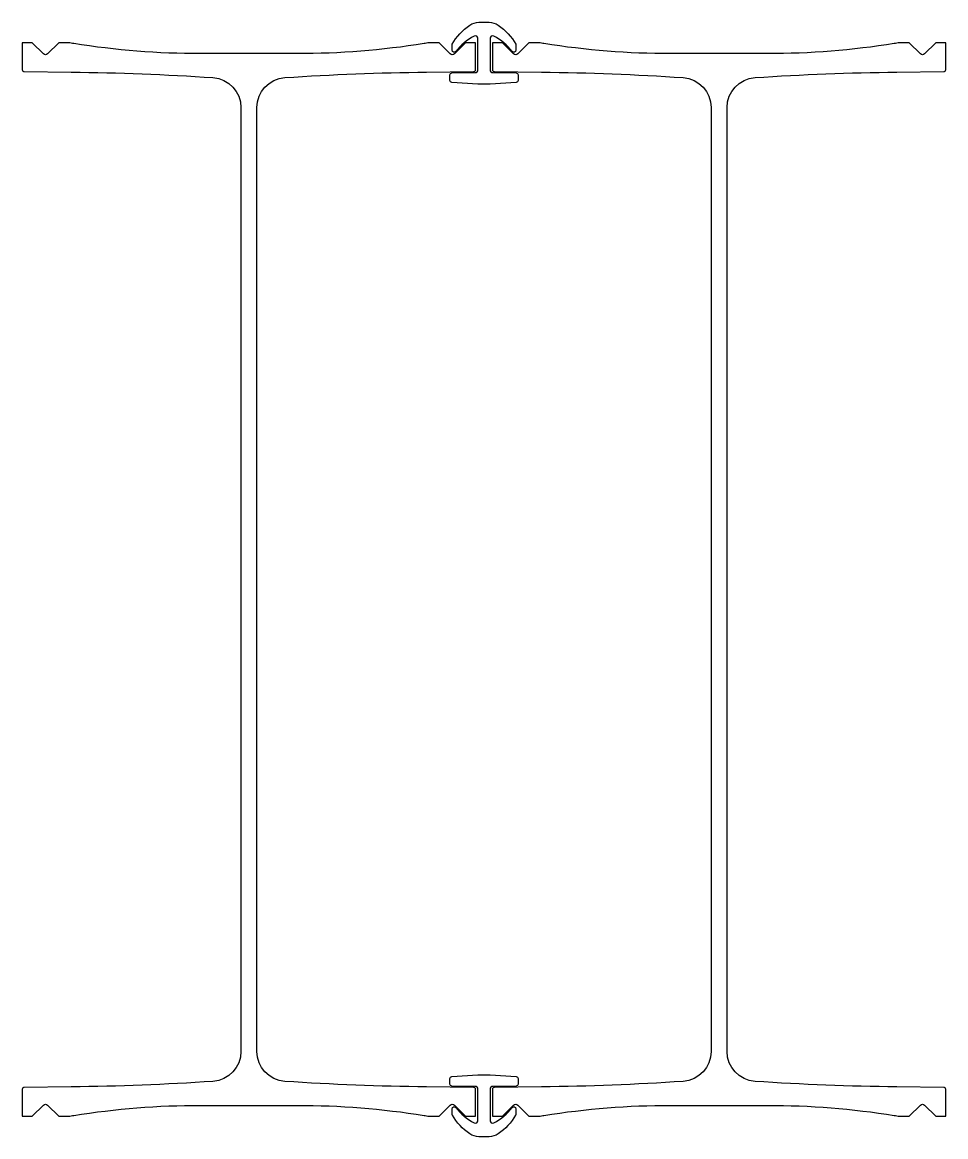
# Model space of a CAD drawing. Header units: millimetres. Extents: x -463 to 463, y -558 to 558.
import ezdxf

# ---------------------------------------------------------------- set-up
doc = ezdxf.new("R2010")
doc.units = ezdxf.units.MM
doc.layers.get('0').update_dxf_attribs({"lineweight": 25})

msp = doc.modelspace()

# ---------------------------------------------------------------- linework, layer by layer
for points in [[(-34.1, 505.4, -0.411533), (-32.1, 507.4), (-9.1, 507.7, 0.411198), (-6.1, 510.7), (-6.1, 542.1, 0.56798), (-9.8, 544.3, 0.101014), (-28.2, 528.9, -0.710336), (-32, 530.2), (-32, 536.1, -0.110047), (-14.3, 555.3, -0.152295), (-5.1, 558.1), (5.1, 558.1, -0.152295), (14.3, 555.3, -0.110047), (32, 536.1), (32, 530.2, -0.710994), (28.2, 528.9, 0.100981), (9.8, 544.3, 0.56829), (6.1, 542.1), (6.1, 510.7, 0.411198), (9.1, 507.7), (32.1, 507.4, -0.411533), (34.1, 505.4), (34.1, 499.8, -0.397192), (32.2, 497.8), (6.1, 496.3), (-6.1, 496.3), (-32.2, 497.8, -0.397192), (-34.1, 499.8)], [(-57.5, 508.2), (-10.5, 508.7, 0.411288), (-8.5, 510.7), (-8.5, 537.7), (-18.5, 537.7), (-29.6, 526.5, -0.414214), (-33.9, 526.5), (-45, 537.7), (-54.8, 537.7, 0.004475), (-60.1, 536.8, -0.039881), (-187.1, 526.7), (-283.9, 526.7, -0.039881), (-410.9, 536.8, 0.004475), (-416.2, 537.7), (-426, 537.7), (-437.1, 526.5, -0.414214), (-441.4, 526.5), (-452.5, 537.7), (-462.5, 537.7), (-462.5, 510.7, 0.411288), (-460.5, 508.7), (-413.5, 508.2, -0.014216), (-271.5, 502.7, -0.394764), (-243.5, 472.8), (-243.5, -472.8, -0.394764), (-271.5, -502.7, -0.014216), (-413.5, -508.2), (-460.5, -508.7, 0.411288), (-462.5, -510.7), (-462.5, -537.7), (-452.5, -537.7), (-441.4, -526.5, -0.414214), (-437.1, -526.5), (-426, -537.7), (-416.2, -537.7, 0.004475), (-410.9, -536.8, -0.039881), (-283.9, -526.7), (-187.1, -526.7, -0.039881), (-60.1, -536.8, 0.004475), (-54.8, -537.7), (-45, -537.7), (-33.9, -526.5, -0.414214), (-29.6, -526.5), (-18.5, -537.7), (-8.5, -537.7), (-8.5, -510.7, 0.411288), (-10.5, -508.7), (-57.5, -508.2, -0.014216), (-199.5, -502.7, -0.394764), (-227.5, -472.8), (-227.5, 472.8, -0.394764), (-199.5, 502.7, -0.014216)], [(57.5, -508.2), (10.5, -508.7, 0.411288), (8.5, -510.7), (8.5, -537.7), (18.5, -537.7), (29.6, -526.5, -0.414214), (33.9, -526.5), (45, -537.7), (54.8, -537.7, 0.004475), (60.1, -536.8, -0.039881), (187.1, -526.7), (283.9, -526.7, -0.039881), (410.9, -536.8, 0.004475), (416.2, -537.7), (426, -537.7), (437.1, -526.5, -0.414214), (441.4, -526.5), (452.5, -537.7), (462.5, -537.7), (462.5, -510.7, 0.411288), (460.5, -508.7), (413.5, -508.2, -0.014216), (271.5, -502.7, -0.394764), (243.5, -472.8), (243.5, 472.8, -0.394764), (271.5, 502.7, -0.014216), (413.5, 508.2), (460.5, 508.7, 0.411288), (462.5, 510.7), (462.5, 537.7), (452.5, 537.7), (441.4, 526.5, -0.414214), (437.1, 526.5), (426, 537.7), (416.2, 537.7, 0.004475), (410.9, 536.8, -0.039881), (283.9, 526.7), (187.1, 526.7, -0.039881), (60.1, 536.8, 0.004475), (54.8, 537.7), (45, 537.7), (33.9, 526.5, -0.414214), (29.6, 526.5), (18.5, 537.7), (8.5, 537.7), (8.5, 510.7, 0.411288), (10.5, 508.7), (57.5, 508.2, -0.014216), (199.5, 502.7, -0.394764), (227.5, 472.8), (227.5, -472.8, -0.394764), (199.5, -502.7, -0.014216)], [(34.1, -505.4, -0.411533), (32.1, -507.4), (9.1, -507.7, 0.411198), (6.1, -510.7), (6.1, -542.1, 0.56798), (9.8, -544.3, 0.101014), (28.2, -528.9, -0.710336), (32, -530.2), (32, -535.6, -0.135197), (31.7, -536.6, -0.107707), (14.3, -555.3, -0.152295), (5.1, -558.1), (-5.1, -558.1, -0.152295), (-14.3, -555.3, -0.107707), (-31.7, -536.6, -0.135197), (-32, -535.6), (-32, -530.2, -0.710994), (-28.2, -528.9, 0.100981), (-9.8, -544.3, 0.56829), (-6.1, -542.1), (-6.1, -510.7, 0.411198), (-9.1, -507.7), (-32.1, -507.4, -0.411533), (-34.1, -505.4), (-34.1, -499.8, -0.397192), (-32.2, -497.8), (-6.1, -496.3), (6.1, -496.3), (32.2, -497.8, -0.397192), (34.1, -499.8)]]:
    msp.add_lwpolyline(points, format="xyb", close=True)

doc.saveas('drawing.dxf')
